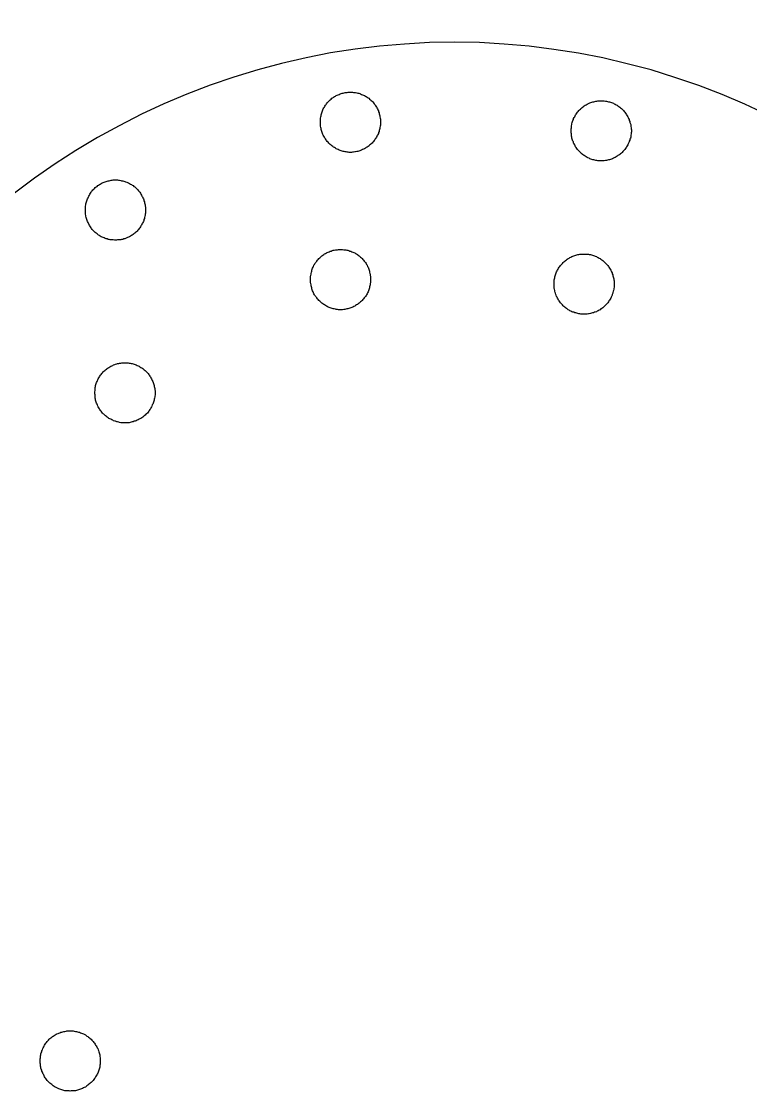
# Model space of a CAD drawing. Extents: x 1225654 to 1325654, y 924838 to 1022543.
# Drawn here: x 1310435 to 1311168, y 996165 to 997246 of the extents above; entities that cross this region are included whole.
import ezdxf

# ---------------------------------------------------------------- set-up
doc = ezdxf.new("R2010")
doc.units = 13

msp = doc.modelspace()

# ---------------------------------------------------------------- linework, layer by layer
msp.add_lwpolyline([(1260678.3, 924838.4), (1290630.1, 924838.4, 6.524121)], format="xyb", close=True)
msp.add_lwpolyline([(1260678.3, 924838.4), (1290630.1, 924838.4, 6.524121)], format="xyb", close=True)
msp.add_lwpolyline([(1311184.9, 997151.9), (1311162.2, 997162.5), (1311139.3, 997172.4), (1311115.9, 997181.4), (1311092, 997189.5), (1311068.2, 997197), (1311043.9, 997203.2), (1311019.6, 997209.1), (1310995.1, 997213.8), (1310970.3, 997217.6), (1310945.3, 997220.8), (1310920.3, 997223), (1310895.4, 997224.4), (1310870.4, 997224.8), (1310845.4, 997224.4), (1310820.3, 997223), (1310795.2, 997220.8), (1310770.5, 997217.9), (1310745.7, 997214), (1310721.2, 997209.1), (1310696.7, 997203.5), (1310672.6, 997197.2), (1310648.6, 997189.8), (1310624.9, 997181.6), (1310601.5, 997172.6), (1310578.3, 997162.9), (1310555.7, 997152.4), (1310533.4, 997140.9), (1310511.5, 997129), (1310489.9, 997115.9), (1310469, 997102.4), (1310448.3, 997088), (1310428.3, 997072.9)])
for points in [[(1310765.8, 997114.1), (1310764.7, 997114.1), (1310763.7, 997114.4), (1310762.7, 997114.4), (1310761.5, 997114.6), (1310760.6, 997114.6), (1310759.5, 997114.8), (1310758.6, 997115.1), (1310757.5, 997115.3), (1310756.5, 997115.7), (1310755.5, 997115.9), (1310754.5, 997116.4), (1310753.4, 997116.8), (1310752.5, 997117.3), (1310751.6, 997117.7), (1310750.7, 997118.2), (1310749.8, 997118.9), (1310748.9, 997119.3), (1310748, 997120), (1310747.1, 997120.7), (1310746.4, 997121.3), (1310745.5, 997122), (1310744.9, 997122.7), (1310744, 997123.3), (1310743.3, 997124.3), (1310742.6, 997124.9), (1310741.9, 997125.9), (1310741.3, 997126.7), (1310740.8, 997127.6), (1310740.1, 997128.3), (1310739.7, 997129.2), (1310739, 997130.3), (1310738.5, 997131.2), (1310738.1, 997132.1), (1310737.7, 997133.1), (1310737.4, 997134.1), (1310737, 997135.1), (1310736.8, 997136.2), (1310736.5, 997137.1), (1310736.3, 997138.2), (1310736.1, 997139.1), (1310735.8, 997140.3), (1310735.6, 997141.3), (1310735.6, 997142.3), (1310735.6, 997143.4), (1310735.6, 997144.5), (1310735.6, 997145.4), (1310735.6, 997146.5), (1310735.6, 997147.6), (1310735.8, 997148.5), (1310736.1, 997149.7), (1310736.3, 997150.8), (1310736.5, 997151.7), (1310736.8, 997152.8), (1310737, 997153.7), (1310737.4, 997154.8), (1310737.7, 997155.7), (1310738.1, 997156.7), (1310738.5, 997157.8), (1310739, 997158.7), (1310739.7, 997159.6), (1310740.1, 997160.5), (1310740.8, 997161.4), (1310741.3, 997162.3), (1310741.9, 997162.9), (1310742.6, 997163.9), (1310743.3, 997164.8), (1310744, 997165.4), (1310744.9, 997166.1), (1310745.5, 997167), (1310746.4, 997167.7), (1310747.1, 997168.4), (1310748, 997168.8), (1310748.9, 997169.5), (1310749.8, 997170.1), (1310750.7, 997170.6), (1310751.6, 997171.1), (1310752.5, 997171.5), (1310753.4, 997172), (1310754.5, 997172.4), (1310755.5, 997172.8), (1310756.5, 997173.3), (1310757.5, 997173.5), (1310758.6, 997173.7), (1310759.5, 997174), (1310760.6, 997174.2), (1310761.5, 997174.4), (1310762.7, 997174.4), (1310763.7, 997174.7), (1310764.7, 997174.7), (1310765.8, 997174.7), (1310766.9, 997174.7), (1310767.8, 997174.7), (1310768.9, 997174.4), (1310770.1, 997174.4), (1310770.9, 997174.2), (1310772.1, 997174), (1310773.2, 997173.7), (1310774.1, 997173.5), (1310775.2, 997173.3), (1310776.1, 997172.8), (1310777.1, 997172.4), (1310778.1, 997172), (1310779.1, 997171.5), (1310780, 997171.1), (1310780.9, 997170.6), (1310781.7, 997170.1), (1310782.7, 997169.5), (1310783.6, 997168.8), (1310784.5, 997168.4), (1310785.1, 997167.7), (1310786, 997167), (1310786.7, 997166.1), (1310787.6, 997165.4), (1310788.3, 997164.8), (1310788.9, 997163.9), (1310789.6, 997162.9), (1310790.3, 997162.3), (1310790.8, 997161.4), (1310791.5, 997160.5), (1310791.9, 997159.6), (1310792.5, 997158.7), (1310793, 997157.8), (1310793.5, 997156.7), (1310793.9, 997155.7), (1310794.1, 997154.8), (1310794.6, 997153.7), (1310794.8, 997152.8), (1310795.1, 997151.7), (1310795.5, 997150.8), (1310795.5, 997149.7), (1310795.7, 997148.5), (1310795.9, 997147.6), (1310795.9, 997146.5), (1310795.9, 997145.4), (1310795.9, 997144.5), (1310795.9, 997143.4), (1310795.9, 997142.3), (1310795.9, 997141.3), (1310795.7, 997140.3), (1310795.5, 997139.1), (1310795.5, 997138.2), (1310795.1, 997137.1), (1310794.8, 997136.2), (1310794.6, 997135.1), (1310794.1, 997134.1), (1310793.9, 997133.1), (1310793.5, 997132.1), (1310793, 997131.2), (1310792.5, 997130.3), (1310791.9, 997129.2), (1310791.5, 997128.3), (1310790.8, 997127.6), (1310790.3, 997126.7), (1310789.6, 997125.9), (1310788.9, 997124.9), (1310788.3, 997124.3), (1310787.6, 997123.3), (1310786.7, 997122.7), (1310786, 997122), (1310785.1, 997121.3), (1310784.5, 997120.7), (1310783.6, 997120), (1310782.7, 997119.3), (1310781.7, 997118.9), (1310780.9, 997118.2), (1310780, 997117.7), (1310779.1, 997117.3), (1310778.1, 997116.8), (1310777.1, 997116.4), (1310776.1, 997115.9), (1310775.2, 997115.7), (1310774.1, 997115.3), (1310773.2, 997115.1), (1310772.1, 997114.8), (1310770.9, 997114.6), (1310770.1, 997114.6), (1310768.9, 997114.4), (1310767.8, 997114.4), (1310766.9, 997114.1), (1310765.8, 997114.1), (1310765.8, 997114.1)], [(1311017.8, 997105.6), (1311016.9, 997105.6), (1311015.8, 997105.6), (1311014.6, 997105.6), (1311013.5, 997105.8), (1311012.6, 997106), (1311011.5, 997106.3), (1311010.6, 997106.5), (1311009.5, 997106.7), (1311008.6, 997106.9), (1311007.4, 997107.4), (1311006.5, 997107.6), (1311005.7, 997108.1), (1311004.5, 997108.5), (1311003.6, 997108.9), (1311002.7, 997109.6), (1311001.8, 997110.1), (1311000.9, 997110.8), (1311000, 997111.2), (1310999.1, 997111.9), (1310998.5, 997112.5), (1310997.5, 997113.2), (1310996.9, 997113.9), (1310996.2, 997114.8), (1310995.3, 997115.5), (1310994.6, 997116.4), (1310993.9, 997117.1), (1310993.3, 997118), (1310992.8, 997118.9), (1310992.1, 997119.7), (1310991.7, 997120.7), (1310991.3, 997121.6), (1310990.6, 997122.5), (1310990.1, 997123.3), (1310989.9, 997124.5), (1310989.4, 997125.4), (1310989, 997126.3), (1310988.7, 997127.4), (1310988.5, 997128.3), (1310988.3, 997129.5), (1310988.1, 997130.5), (1310987.9, 997131.5), (1310987.9, 997132.6), (1310987.7, 997133.7), (1310987.7, 997134.6), (1310987.7, 997135.7), (1310987.7, 997136.8), (1310987.7, 997137.7), (1310987.9, 997138.9), (1310987.9, 997140), (1310988.1, 997140.9), (1310988.3, 997142), (1310988.5, 997142.9), (1310988.7, 997144), (1310989, 997145.2), (1310989.4, 997146.1), (1310989.9, 997147), (1310990.1, 997148.1), (1310990.6, 997149), (1310991.3, 997149.9), (1310991.7, 997150.8), (1310992.1, 997151.7), (1310992.8, 997152.6), (1310993.3, 997153.5), (1310993.9, 997154.4), (1310994.6, 997155.1), (1310995.3, 997156), (1310996.2, 997156.7), (1310996.9, 997157.6), (1310997.5, 997158.2), (1310998.5, 997158.9), (1310999.1, 997159.6), (1311000, 997160.3), (1311000.9, 997160.7), (1311001.8, 997161.4), (1311002.7, 997161.8), (1311003.6, 997162.5), (1311004.5, 997162.9), (1311005.7, 997163.4), (1311006.5, 997163.9), (1311007.4, 997164.1), (1311008.6, 997164.5), (1311009.5, 997164.8), (1311010.6, 997165), (1311011.5, 997165.2), (1311012.6, 997165.4), (1311013.5, 997165.6), (1311014.6, 997165.9), (1311015.8, 997165.9), (1311016.9, 997165.9), (1311017.8, 997165.9), (1311018.9, 997165.9), (1311020.1, 997165.9), (1311020.9, 997165.9), (1311022.1, 997165.6), (1311023.2, 997165.4), (1311024.1, 997165.2), (1311025.2, 997165), (1311026.1, 997164.8), (1311027.3, 997164.5), (1311028.1, 997164.1), (1311029.3, 997163.9), (1311030.2, 997163.4), (1311031, 997162.9), (1311031.9, 997162.5), (1311032.9, 997161.8), (1311033.8, 997161.4), (1311034.6, 997160.7), (1311035.5, 997160.3), (1311036.5, 997159.6), (1311037.4, 997158.9), (1311038.1, 997158.2), (1311038.9, 997157.6), (1311039.6, 997156.7), (1311040.3, 997156), (1311041, 997155.1), (1311041.7, 997154.4), (1311042.3, 997153.5), (1311043, 997152.6), (1311043.4, 997151.7), (1311044.1, 997150.8), (1311044.6, 997149.9), (1311045, 997149), (1311045.4, 997148.1), (1311045.9, 997147), (1311046.1, 997146.1), (1311046.6, 997145.2), (1311046.8, 997144), (1311047.3, 997142.9), (1311047.5, 997142), (1311047.7, 997140.9), (1311047.7, 997140), (1311047.9, 997138.9), (1311047.9, 997137.7), (1311048.2, 997136.8), (1311048.2, 997135.7), (1311048.2, 997134.6), (1311047.9, 997133.7), (1311047.9, 997132.6), (1311047.7, 997131.5), (1311047.7, 997130.5), (1311047.5, 997129.5), (1311047.3, 997128.3), (1311046.8, 997127.4), (1311046.6, 997126.3), (1311046.1, 997125.4), (1311045.9, 997124.5), (1311045.4, 997123.3), (1311045, 997122.5), (1311044.6, 997121.6), (1311044.1, 997120.7), (1311043.4, 997119.7), (1311043, 997118.9), (1311042.3, 997118), (1311041.7, 997117.1), (1311041, 997116.4), (1311040.3, 997115.5), (1311039.6, 997114.8), (1311038.9, 997113.9), (1311038.1, 997113.2), (1311037.4, 997112.5), (1311036.5, 997111.9), (1311035.5, 997111.2), (1311034.6, 997110.8), (1311033.8, 997110.1), (1311032.9, 997109.6), (1311031.9, 997108.9), (1311031, 997108.5), (1311030.2, 997108.1), (1311029.3, 997107.6), (1311028.1, 997107.4), (1311027.3, 997106.9), (1311026.1, 997106.7), (1311025.2, 997106.5), (1311024.1, 997106.3), (1311023.2, 997106), (1311022.1, 997105.8), (1311020.9, 997105.6), (1311020.1, 997105.6), (1311018.9, 997105.6), (1311017.8, 997105.6), (1311017.8, 997105.6)], [(1310529.5, 997025.7), (1310528.6, 997025.7), (1310527.5, 997026), (1310526.4, 997026), (1310525.5, 997026.1), (1310524.3, 997026.1), (1310523.2, 997026.4), (1310522.3, 997026.6), (1310521.2, 997027), (1310520.3, 997027.3), (1310519.2, 997027.5), (1310518.3, 997028), (1310517.4, 997028.4), (1310516.3, 997028.9), (1310515.4, 997029.3), (1310514.4, 997029.7), (1310513.5, 997030.4), (1310512.7, 997030.9), (1310511.8, 997031.6), (1310511.1, 997032.2), (1310510.2, 997032.9), (1310509.3, 997033.6), (1310508.6, 997034.2), (1310507.9, 997034.9), (1310507, 997035.8), (1310506.3, 997036.5), (1310505.7, 997037.4), (1310505.2, 997038.3), (1310504.6, 997039.2), (1310503.9, 997040.1), (1310503.4, 997041), (1310503, 997041.9), (1310502.5, 997042.8), (1310502.1, 997043.7), (1310501.6, 997044.6), (1310501.2, 997045.7), (1310501, 997046.6), (1310500.5, 997047.7), (1310500.3, 997048.6), (1310500, 997049.8), (1310499.8, 997050.7), (1310499.6, 997051.8), (1310499.6, 997052.9), (1310499.4, 997053.8), (1310499.4, 997054.9), (1310499.4, 997056.1), (1310499.4, 997057), (1310499.4, 997058.1), (1310499.6, 997059.2), (1310499.6, 997060.1), (1310499.8, 997061.3), (1310500, 997062.4), (1310500.3, 997063.3), (1310500.5, 997064.4), (1310501, 997065.3), (1310501.2, 997066.4), (1310501.6, 997067.3), (1310502.1, 997068.2), (1310502.5, 997069.3), (1310503, 997070.2), (1310503.4, 997071.2), (1310503.9, 997072.1), (1310504.6, 997072.9), (1310505.2, 997073.9), (1310505.7, 997074.8), (1310506.3, 997075.5), (1310507, 997076.3), (1310507.9, 997077), (1310508.6, 997077.7), (1310509.3, 997078.6), (1310510.2, 997079.3), (1310511.1, 997079.9), (1310511.8, 997080.6), (1310512.7, 997081.1), (1310513.5, 997081.7), (1310514.4, 997082.2), (1310515.4, 997082.7), (1310516.3, 997083.3), (1310517.4, 997083.7), (1310518.3, 997084), (1310519.2, 997084.4), (1310520.3, 997084.9), (1310521.2, 997085.1), (1310522.3, 997085.3), (1310523.2, 997085.6), (1310524.3, 997085.8), (1310525.5, 997086), (1310526.4, 997086), (1310527.5, 997086.3), (1310528.6, 997086.3), (1310529.5, 997086.3), (1310530.7, 997086.3), (1310531.8, 997086.3), (1310532.7, 997086), (1310533.8, 997086), (1310534.9, 997085.8), (1310535.8, 997085.6), (1310537, 997085.3), (1310537.9, 997085.1), (1310539, 997084.9), (1310539.9, 997084.4), (1310541, 997084), (1310541.9, 997083.7), (1310542.8, 997083.3), (1310543.7, 997082.7), (1310544.9, 997082.2), (1310545.7, 997081.7), (1310546.4, 997081.1), (1310547.3, 997080.6), (1310548.2, 997079.9), (1310549.1, 997079.3), (1310549.8, 997078.6), (1310550.7, 997077.7), (1310551.4, 997077), (1310552.1, 997076.3), (1310552.7, 997075.5), (1310553.4, 997074.8), (1310554.1, 997073.9), (1310554.7, 997072.9), (1310555.2, 997072.1), (1310555.9, 997071.2), (1310556.3, 997070.2), (1310556.7, 997069.3), (1310557.2, 997068.2), (1310557.7, 997067.3), (1310558.1, 997066.4), (1310558.3, 997065.3), (1310558.8, 997064.4), (1310559, 997063.3), (1310559.3, 997062.4), (1310559.5, 997061.3), (1310559.5, 997060.1), (1310559.7, 997059.2), (1310559.7, 997058.1), (1310559.9, 997057), (1310559.9, 997056.1), (1310559.9, 997054.9), (1310559.7, 997053.8), (1310559.7, 997052.9), (1310559.5, 997051.8), (1310559.5, 997050.7), (1310559.3, 997049.8), (1310559, 997048.6), (1310558.8, 997047.7), (1310558.3, 997046.6), (1310558.1, 997045.7), (1310557.7, 997044.6), (1310557.2, 997043.7), (1310556.7, 997042.8), (1310556.3, 997041.9), (1310555.9, 997041), (1310555.2, 997040.1), (1310554.7, 997039.2), (1310554.1, 997038.3), (1310553.4, 997037.4), (1310552.7, 997036.5), (1310552.1, 997035.8), (1310551.4, 997034.9), (1310550.7, 997034.2), (1310549.8, 997033.6), (1310549.1, 997032.9), (1310548.2, 997032.2), (1310547.3, 997031.6), (1310546.4, 997030.9), (1310545.7, 997030.4), (1310544.9, 997029.7), (1310543.7, 997029.3), (1310542.8, 997028.9), (1310541.9, 997028.4), (1310541, 997028), (1310539.9, 997027.5), (1310539, 997027.3), (1310537.9, 997027), (1310537, 997026.6), (1310535.8, 997026.4), (1310534.9, 997026.1), (1310533.8, 997026.1), (1310532.7, 997026), (1310531.8, 997026), (1310530.7, 997025.7), (1310529.5, 997025.7), (1310529.5, 997025.7)], [(1310755.9, 996955.9), (1310754.8, 996955.9), (1310753.8, 996955.9), (1310752.7, 996956.2), (1310751.6, 996956.2), (1310750.7, 996956.4), (1310749.6, 996956.6), (1310748.5, 996956.9), (1310747.6, 996957.1), (1310746.4, 996957.6), (1310745.5, 996957.8), (1310744.6, 996958.2), (1310743.5, 996958.6), (1310742.6, 996959.1), (1310741.7, 996959.6), (1310740.8, 996960), (1310739.9, 996960.7), (1310739, 996961.2), (1310738.1, 996961.8), (1310737.2, 996962.5), (1310736.5, 996963.2), (1310735.6, 996963.8), (1310734.9, 996964.5), (1310734.1, 996965.2), (1310733.4, 996966.1), (1310732.7, 996966.8), (1310732, 996967.7), (1310731.3, 996968.6), (1310730.9, 996969.2), (1310730.2, 996970.1), (1310729.8, 996971), (1310729.1, 996972), (1310728.6, 996973), (1310728.2, 996974), (1310727.7, 996974.9), (1310727.5, 996976), (1310727.1, 996976.9), (1310726.9, 996977.8), (1310726.6, 996978.9), (1310726.4, 996980), (1310726.2, 996980.9), (1310726, 996982.1), (1310725.7, 996983), (1310725.7, 996984.1), (1310725.7, 996985.2), (1310725.7, 996986.4), (1310725.7, 996987.2), (1310725.7, 996988.4), (1310725.7, 996989.5), (1310726, 996990.4), (1310726.2, 996991.5), (1310726.4, 996992.4), (1310726.6, 996993.6), (1310726.9, 996994.6), (1310727.1, 996995.6), (1310727.5, 996996.7), (1310727.7, 996997.6), (1310728.2, 996998.5), (1310728.6, 996999.4), (1310729.1, 997000.5), (1310729.8, 997001.4), (1310730.2, 997002.3), (1310730.9, 997003.2), (1310731.3, 997004.1), (1310732, 997004.8), (1310732.7, 997005.7), (1310733.4, 997006.4), (1310734.1, 997007.3), (1310734.9, 997008), (1310735.6, 997008.6), (1310736.5, 997009.3), (1310737.2, 997010), (1310738.1, 997010.6), (1310739, 997011.3), (1310739.9, 997012), (1310740.8, 997012.4), (1310741.7, 997012.9), (1310742.6, 997013.3), (1310743.5, 997013.8), (1310744.6, 997014.2), (1310745.5, 997014.7), (1310746.4, 997014.9), (1310747.6, 997015.3), (1310748.5, 997015.6), (1310749.6, 997015.8), (1310750.7, 997016), (1310751.6, 997016.2), (1310752.7, 997016.2), (1310753.8, 997016.5), (1310754.8, 997016.5), (1310755.9, 997016.5), (1310757, 997016.5), (1310757.9, 997016.5), (1310759.1, 997016.2), (1310760.1, 997016.2), (1310761.1, 997016), (1310762.2, 997015.8), (1310763.3, 997015.6), (1310764.2, 997015.3), (1310765.3, 997014.9), (1310766.3, 997014.7), (1310767.1, 997014.2), (1310768.3, 997013.8), (1310769.2, 997013.3), (1310770.1, 997012.9), (1310770.9, 997012.4), (1310771.9, 997012), (1310772.8, 997011.3), (1310773.7, 997010.6), (1310774.5, 997010), (1310775.2, 997009.3), (1310776.1, 997008.6), (1310776.8, 997008), (1310777.7, 997007.3), (1310778.4, 997006.4), (1310779.1, 997005.7), (1310779.7, 997004.8), (1310780.4, 997004.1), (1310780.9, 997003.2), (1310781.5, 997002.3), (1310782, 997001.4), (1310782.7, 997000.5), (1310783.1, 996999.4), (1310783.6, 996998.5), (1310784, 996997.6), (1310784.3, 996996.7), (1310784.7, 996995.6), (1310784.9, 996994.6), (1310785.1, 996993.6), (1310785.3, 996992.4), (1310785.6, 996991.5), (1310785.8, 996990.4), (1310786, 996989.5), (1310786, 996988.4), (1310786, 996987.2), (1310786, 996986.4), (1310786, 996985.2), (1310786, 996984.1), (1310786, 996983), (1310785.8, 996982.1), (1310785.6, 996980.9), (1310785.3, 996980), (1310785.1, 996978.9), (1310784.9, 996977.8), (1310784.7, 996976.9), (1310784.3, 996976), (1310784, 996974.9), (1310783.6, 996974), (1310783.1, 996973), (1310782.7, 996972), (1310782, 996971), (1310781.5, 996970.1), (1310780.9, 996969.2), (1310780.4, 996968.6), (1310779.7, 996967.7), (1310779.1, 996966.8), (1310778.4, 996966.1), (1310777.7, 996965.2), (1310776.8, 996964.5), (1310776.1, 996963.8), (1310775.2, 996963.2), (1310774.5, 996962.5), (1310773.7, 996961.8), (1310772.8, 996961.2), (1310771.9, 996960.7), (1310770.9, 996960), (1310770.1, 996959.6), (1310769.2, 996959.1), (1310768.3, 996958.6), (1310767.1, 996958.2), (1310766.3, 996957.8), (1310765.3, 996957.6), (1310764.2, 996957.1), (1310763.3, 996956.9), (1310762.2, 996956.6), (1310761.1, 996956.4), (1310760.1, 996956.2), (1310759.1, 996956.2), (1310757.9, 996955.9), (1310757, 996955.9), (1310755.9, 996955.9), (1310755.9, 996955.9)], [(1311000.7, 996951.4), (1310999.5, 996951.4), (1310998.7, 996951.4), (1310997.5, 996951.4), (1310996.4, 996951.7), (1310995.5, 996951.9), (1310994.4, 996952.1), (1310993.5, 996952.3), (1310992.3, 996952.6), (1310991.3, 996952.8), (1310990.3, 996953.3), (1310989.4, 996953.5), (1310988.3, 996953.9), (1310987.4, 996954.4), (1310986.5, 996954.8), (1310985.6, 996955.5), (1310984.7, 996955.9), (1310983.8, 996956.6), (1310982.9, 996957.1), (1310982, 996957.8), (1310981.3, 996958.4), (1310980.4, 996959.1), (1310979.8, 996959.8), (1310978.8, 996960.7), (1310978.2, 996961.4), (1310977.5, 996962.2), (1310976.8, 996962.9), (1310976.2, 996963.8), (1310975.7, 996964.8), (1310975, 996965.6), (1310974.6, 996966.5), (1310973.9, 996967.4), (1310973.5, 996968.4), (1310973, 996969.2), (1310972.6, 996970.4), (1310972.3, 996971.3), (1310971.9, 996972.4), (1310971.6, 996973.3), (1310971.4, 996974.4), (1310971.2, 996975.3), (1310971, 996976.4), (1310970.7, 996977.3), (1310970.5, 996978.5), (1310970.5, 996979.6), (1310970.5, 996980.5), (1310970.5, 996981.6), (1310970.5, 996982.8), (1310970.5, 996983.6), (1310970.5, 996984.8), (1310970.7, 996985.9), (1310971, 996986.8), (1310971.2, 996987.9), (1310971.4, 996989), (1310971.6, 996990), (1310971.9, 996991), (1310972.3, 996992), (1310972.6, 996992.9), (1310973, 996994), (1310973.5, 996994.9), (1310973.9, 996995.8), (1310974.6, 996996.7), (1310975, 996997.6), (1310975.7, 996998.5), (1310976.2, 996999.4), (1310976.8, 997000.3), (1310977.5, 997001), (1310978.2, 997001.8), (1310978.8, 997002.5), (1310979.8, 997003.4), (1310980.4, 997004.1), (1310981.3, 997004.8), (1310982, 997005.4), (1310982.9, 997006.1), (1310983.8, 997006.6), (1310984.7, 997007.3), (1310985.6, 997007.7), (1310986.5, 997008.4), (1310987.4, 997008.8), (1310988.3, 997009.3), (1310989.4, 997009.7), (1310990.3, 997010), (1310991.3, 997010.4), (1310992.3, 997010.6), (1310993.5, 997010.9), (1310994.4, 997011.3), (1310995.5, 997011.3), (1310996.4, 997011.6), (1310997.5, 997011.7), (1310998.7, 997011.7), (1310999.5, 997011.7), (1311000.7, 997011.7), (1311001.8, 997011.7), (1311002.7, 997011.7), (1311003.8, 997011.7), (1311005, 997011.6), (1311005.9, 997011.3), (1311007, 997011.3), (1311008.1, 997010.9), (1311009, 997010.6), (1311010.1, 997010.4), (1311011, 997010), (1311011.9, 997009.7), (1311013.1, 997009.3), (1311013.9, 997008.8), (1311014.9, 997008.4), (1311015.8, 997007.7), (1311016.7, 997007.3), (1311017.5, 997006.6), (1311018.5, 997006.1), (1311019.4, 997005.4), (1311020.1, 997004.8), (1311020.9, 997004.1), (1311021.6, 997003.4), (1311022.5, 997002.5), (1311023.2, 997001.8), (1311023.8, 997001), (1311024.5, 997000.3), (1311025.2, 996999.4), (1311025.7, 996998.5), (1311026.3, 996997.6), (1311026.8, 996996.7), (1311027.4, 996995.8), (1311027.9, 996994.9), (1311028.3, 996994), (1311028.8, 996992.9), (1311029, 996992), (1311029.5, 996991), (1311029.7, 996990), (1311029.9, 996989), (1311030.2, 996987.9), (1311030.4, 996986.8), (1311030.6, 996985.9), (1311030.9, 996984.8), (1311030.9, 996983.6), (1311030.9, 996982.8), (1311030.9, 996981.6), (1311030.9, 996980.5), (1311030.9, 996979.6), (1311030.9, 996978.5), (1311030.6, 996977.3), (1311030.4, 996976.4), (1311030.2, 996975.3), (1311029.9, 996974.4), (1311029.7, 996973.3), (1311029.5, 996972.4), (1311029, 996971.3), (1311028.8, 996970.4), (1311028.3, 996969.2), (1311027.9, 996968.4), (1311027.4, 996967.4), (1311026.8, 996966.5), (1311026.3, 996965.6), (1311025.7, 996964.8), (1311025.2, 996963.8), (1311024.5, 996962.9), (1311023.8, 996962.2), (1311023.2, 996961.4), (1311022.5, 996960.7), (1311021.6, 996959.8), (1311020.9, 996959.1), (1311020.1, 996958.4), (1311019.4, 996957.8), (1311018.5, 996957.1), (1311017.5, 996956.6), (1311016.7, 996955.9), (1311015.8, 996955.5), (1311014.9, 996954.8), (1311013.9, 996954.4), (1311013.1, 996953.9), (1311011.9, 996953.5), (1311011, 996953.3), (1311010.1, 996952.8), (1311009, 996952.6), (1311008.1, 996952.3), (1311007, 996952.1), (1311005.9, 996951.9), (1311005, 996951.7), (1311003.8, 996951.4), (1311002.7, 996951.4), (1311001.8, 996951.4), (1311000.7, 996951.4), (1311000.7, 996951.4)], [(1310539.2, 996842.1), (1310538.1, 996842.1), (1310537, 996842.1), (1310536.1, 996842.3), (1310534.9, 996842.3), (1310533.8, 996842.6), (1310532.9, 996842.8), (1310531.8, 996843), (1310530.9, 996843.3), (1310529.8, 996843.7), (1310528.9, 996843.9), (1310527.7, 996844.3), (1310526.9, 996844.8), (1310525.9, 996845.3), (1310525, 996845.7), (1310523.9, 996846.2), (1310523, 996846.6), (1310522.3, 996847.3), (1310521.4, 996847.9), (1310520.5, 996848.4), (1310519.6, 996849.1), (1310519, 996849.8), (1310518, 996850.7), (1310517.4, 996851.3), (1310516.7, 996852), (1310516, 996852.9), (1310515.4, 996853.8), (1310514.7, 996854.5), (1310514, 996855.4), (1310513.5, 996856.3), (1310512.9, 996857.2), (1310512.4, 996858.1), (1310512, 996859), (1310511.5, 996860.1), (1310511.1, 996861), (1310510.6, 996861.9), (1310510.4, 996863), (1310509.9, 996863.9), (1310509.7, 996865.1), (1310509.5, 996865.9), (1310509.3, 996867.1), (1310509.3, 996868.2), (1310509.1, 996869.1), (1310509.1, 996870.2), (1310508.8, 996871.4), (1310508.8, 996872.3), (1310508.8, 996873.4), (1310509.1, 996874.5), (1310509.1, 996875.4), (1310509.3, 996876.5), (1310509.3, 996877.7), (1310509.5, 996878.6), (1310509.7, 996879.7), (1310509.9, 996880.6), (1310510.4, 996881.7), (1310510.6, 996882.6), (1310511.1, 996883.7), (1310511.5, 996884.6), (1310512, 996885.5), (1310512.4, 996886.5), (1310512.9, 996887.5), (1310513.5, 996888.5), (1310514, 996889.1), (1310514.7, 996890.1), (1310515.4, 996890.9), (1310516, 996891.8), (1310516.7, 996892.5), (1310517.4, 996893.4), (1310518, 996894.1), (1310519, 996894.7), (1310519.6, 996895.4), (1310520.5, 996896.1), (1310521.4, 996896.8), (1310522.3, 996897.4), (1310523, 996897.9), (1310523.9, 996898.6), (1310525, 996899), (1310525.9, 996899.5), (1310526.9, 996899.9), (1310527.7, 996900.4), (1310528.9, 996900.9), (1310529.8, 996901), (1310530.9, 996901.5), (1310531.8, 996901.7), (1310532.9, 996901.9), (1310533.8, 996902.2), (1310534.9, 996902.2), (1310536.1, 996902.4), (1310537, 996902.4), (1310538.1, 996902.6), (1310539.2, 996902.6), (1310540.1, 996902.6), (1310541.3, 996902.4), (1310542.3, 996902.4), (1310543.3, 996902.2), (1310544.4, 996902.2), (1310545.5, 996901.9), (1310546.4, 996901.7), (1310547.5, 996901.5), (1310548.5, 996901), (1310549.5, 996900.9), (1310550.5, 996900.4), (1310551.4, 996899.9), (1310552.5, 996899.5), (1310553.4, 996899), (1310554.3, 996898.6), (1310555.2, 996897.9), (1310556.1, 996897.4), (1310557, 996896.8), (1310557.7, 996896.1), (1310558.6, 996895.4), (1310559.5, 996894.7), (1310560.1, 996894.1), (1310560.8, 996893.4), (1310561.7, 996892.5), (1310562.4, 996891.8), (1310563.1, 996890.9), (1310563.5, 996890.1), (1310564.2, 996889.1), (1310564.9, 996888.5), (1310565.3, 996887.5), (1310565.8, 996886.5), (1310566.2, 996885.5), (1310566.6, 996884.6), (1310567.1, 996883.7), (1310567.5, 996882.6), (1310567.8, 996881.7), (1310568.2, 996880.6), (1310568.5, 996879.7), (1310568.7, 996878.6), (1310568.9, 996877.7), (1310569.1, 996876.5), (1310569.1, 996875.4), (1310569.4, 996874.5), (1310569.4, 996873.4), (1310569.4, 996872.3), (1310569.4, 996871.4), (1310569.4, 996870.2), (1310569.1, 996869.1), (1310569.1, 996868.2), (1310568.9, 996867.1), (1310568.7, 996865.9), (1310568.5, 996865.1), (1310568.2, 996863.9), (1310567.8, 996863), (1310567.5, 996861.9), (1310567.1, 996861), (1310566.6, 996860.1), (1310566.2, 996859), (1310565.8, 996858.1), (1310565.3, 996857.2), (1310564.9, 996856.3), (1310564.2, 996855.4), (1310563.5, 996854.5), (1310563.1, 996853.8), (1310562.4, 996852.9), (1310561.7, 996852), (1310560.8, 996851.3), (1310560.1, 996850.7), (1310559.5, 996849.8), (1310558.6, 996849.1), (1310557.7, 996848.4), (1310557, 996847.9), (1310556.1, 996847.3), (1310555.2, 996846.6), (1310554.3, 996846.2), (1310553.4, 996845.7), (1310552.5, 996845.3), (1310551.4, 996844.8), (1310550.5, 996844.3), (1310549.5, 996843.9), (1310548.5, 996843.7), (1310547.5, 996843.3), (1310546.4, 996843), (1310545.5, 996842.8), (1310544.4, 996842.6), (1310543.3, 996842.3), (1310542.3, 996842.3), (1310541.3, 996842.1), (1310540.1, 996842.1), (1310539.2, 996842.1), (1310539.2, 996842.1)], [(1310484.1, 996170.3), (1310483.2, 996170.5), (1310482, 996170.5), (1310480.9, 996170.5), (1310480, 996170.7), (1310478.9, 996170.7), (1310477.8, 996170.9), (1310476.9, 996171.2), (1310475.8, 996171.6), (1310474.8, 996171.9), (1310473.8, 996172.3), (1310472.8, 996172.5), (1310471.9, 996172.9), (1310470.8, 996173.4), (1310469.9, 996173.9), (1310469, 996174.3), (1310468.1, 996175), (1310467.2, 996175.5), (1310466.3, 996176.1), (1310465.6, 996176.8), (1310464.7, 996177.5), (1310463.8, 996178.1), (1310463.1, 996178.8), (1310462.5, 996179.5), (1310461.6, 996180.4), (1310460.9, 996181.1), (1310460.2, 996182), (1310459.8, 996182.9), (1310459.1, 996183.7), (1310458.4, 996184.7), (1310458, 996185.6), (1310457.5, 996186.5), (1310457.1, 996187.3), (1310456.6, 996188.3), (1310456.2, 996189.2), (1310455.8, 996190.3), (1310455.5, 996191.2), (1310455.1, 996192.3), (1310454.8, 996193.2), (1310454.6, 996194.3), (1310454.4, 996195.5), (1310454.2, 996196.4), (1310454.2, 996197.5), (1310453.9, 996198.4), (1310453.9, 996199.5), (1310453.9, 996200.7), (1310453.9, 996201.7), (1310453.9, 996202.7), (1310454.2, 996203.8), (1310454.2, 996204.9), (1310454.4, 996205.8), (1310454.6, 996206.9), (1310454.8, 996207.9), (1310455.1, 996208.9), (1310455.5, 996209.9), (1310455.8, 996211), (1310456.2, 996211.9), (1310456.6, 996213), (1310457.1, 996213.9), (1310457.5, 996214.8), (1310458, 996215.7), (1310458.4, 996216.6), (1310459.1, 996217.5), (1310459.8, 996218.4), (1310460.2, 996219.3), (1310460.9, 996220), (1310461.6, 996220.9), (1310462.5, 996221.6), (1310463.1, 996222.4), (1310463.8, 996223.1), (1310464.7, 996223.8), (1310465.6, 996224.5), (1310466.3, 996225.2), (1310467.2, 996225.6), (1310468.1, 996226.3), (1310469, 996226.7), (1310469.9, 996227.4), (1310470.8, 996227.9), (1310471.9, 996228.3), (1310472.8, 996228.5), (1310473.8, 996229), (1310474.8, 996229.5), (1310475.8, 996229.6), (1310476.9, 996229.9), (1310477.8, 996230.1), (1310478.9, 996230.3), (1310480, 996230.5), (1310480.9, 996230.8), (1310482, 996230.8), (1310483.2, 996230.8), (1310484.1, 996230.8), (1310485.2, 996230.8), (1310486.3, 996230.8), (1310487.2, 996230.8), (1310488.3, 996230.5), (1310489.5, 996230.3), (1310490.4, 996230.1), (1310491.5, 996229.9), (1310492.4, 996229.6), (1310493.5, 996229.5), (1310494.4, 996229), (1310495.5, 996228.5), (1310496.4, 996228.3), (1310497.4, 996227.9), (1310498.3, 996227.4), (1310499.4, 996226.7), (1310500.3, 996226.3), (1310501, 996225.6), (1310501.9, 996225.2), (1310502.7, 996224.5), (1310503.6, 996223.8), (1310504.3, 996223.1), (1310505.2, 996222.4), (1310505.9, 996221.6), (1310506.6, 996220.9), (1310507.2, 996220), (1310507.9, 996219.3), (1310508.6, 996218.4), (1310509.3, 996217.5), (1310509.7, 996216.6), (1310510.4, 996215.7), (1310510.8, 996214.8), (1310511.3, 996213.9), (1310511.8, 996213), (1310512.2, 996211.9), (1310512.7, 996211), (1310512.9, 996209.9), (1310513.3, 996208.9), (1310513.5, 996207.9), (1310513.8, 996206.9), (1310514, 996205.8), (1310514, 996204.9), (1310514.2, 996203.8), (1310514.2, 996202.7), (1310514.4, 996201.7), (1310514.4, 996200.7), (1310514.4, 996199.5), (1310514.2, 996198.4), (1310514.2, 996197.5), (1310514, 996196.4), (1310514, 996195.5), (1310513.8, 996194.3), (1310513.5, 996193.2), (1310513.3, 996192.3), (1310512.9, 996191.2), (1310512.7, 996190.3), (1310512.2, 996189.2), (1310511.8, 996188.3), (1310511.3, 996187.3), (1310510.8, 996186.5), (1310510.4, 996185.6), (1310509.7, 996184.7), (1310509.3, 996183.7), (1310508.6, 996182.9), (1310507.9, 996182), (1310507.2, 996181.1), (1310506.6, 996180.4), (1310505.9, 996179.5), (1310505.2, 996178.8), (1310504.3, 996178.1), (1310503.6, 996177.5), (1310502.7, 996176.8), (1310501.9, 996176.1), (1310501, 996175.5), (1310500.3, 996175), (1310499.4, 996174.3), (1310498.3, 996173.9), (1310497.4, 996173.4), (1310496.4, 996172.9), (1310495.5, 996172.5), (1310494.4, 996172.3), (1310493.5, 996171.9), (1310492.4, 996171.6), (1310491.5, 996171.2), (1310490.4, 996170.9), (1310489.5, 996170.7), (1310488.3, 996170.7), (1310487.2, 996170.5), (1310486.3, 996170.5), (1310485.2, 996170.5), (1310484.1, 996170.3), (1310484.1, 996170.3)]]:
    msp.add_lwpolyline(points, close=True)

doc.saveas('drawing.dxf')
